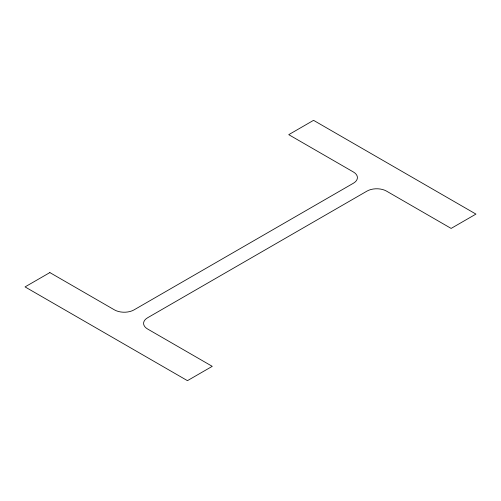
<?xml version="1.0" encoding="UTF-8"?>
<svg xmlns="http://www.w3.org/2000/svg" width="501" height="501" viewBox="0 0 501 501"><rect width="100%" height="100%" fill="white"/><g stroke="black" fill="none" stroke-linecap="round" stroke-linejoin="round"><path stroke-width="0.75" d="M49.862 272.582L25.05 286.904L187.449 380.66L212.255 366.337L147.62 329.019A13.796 7.966 0 0 1 147.62 317.759L366.995 191.1A13.796 7.966 0 0 1 386.503 191.1L451.138 228.418L475.95 214.096L313.551 120.34L288.745 134.663L353.38 171.981A13.796 7.966 0 0 1 353.38 183.241L134.005 309.9A13.796 7.966 0 0 1 114.497 309.9L49.862 272.582"/></g></svg>
